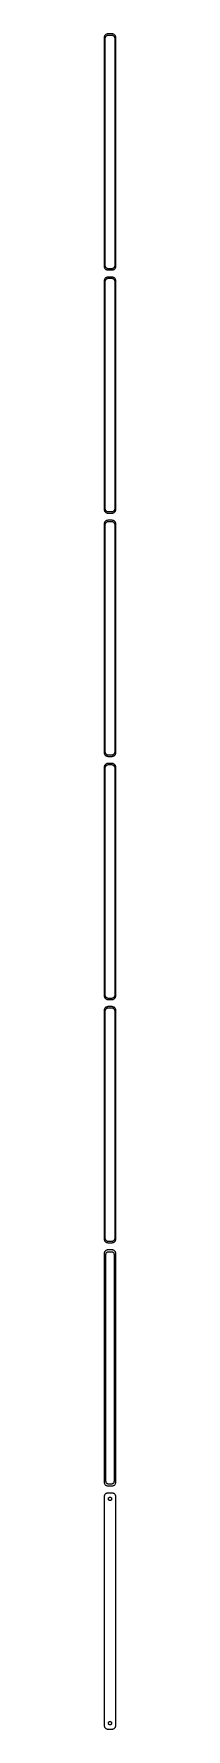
# Model space of a CAD drawing. Header units: metres. Extents: x -8 to 8, y 4485 to 9111.
# Drawn here: x -8 to 8, y 4485 to 6639 of the extents above; entities that cross this region are included whole.
import ezdxf

# ---------------------------------------------------------------- set-up
doc = ezdxf.new("R2010")
doc.units = ezdxf.units.M

msp = doc.modelspace()

# ---------------------------------------------------------------- linework, layer by layer
for p, q in [((-7.46057, 6634.63), (-7.5, 6634)), ((-7.34291, 6635.24), (-7.46057, 6634.63)), ((-7.14888, 6635.84), (-7.34291, 6635.24)), ((-6.88153, 6636.41), (-7.14888, 6635.84)), ((-6.54507, 6636.94), (-6.88153, 6636.41)), ((-6.14484, 6637.42), (-6.54507, 6636.94)), ((-5.68712, 6637.85), (-6.14484, 6637.42)), ((-5.96844, 6634), (-5.87433, 6634.49)), ((-5.87433, 6634.49), (-5.7191, 6634.97)), ((-5.7191, 6634.97), (-5.50522, 6635.43)), ((-5.17912, 6638.22), (-5.68712, 6637.85)), ((-5.50522, 6635.43), (-5.23605, 6635.85)), ((-5.23605, 6635.85), (-4.91586, 6636.24)), ((-4.62889, 6638.52), (-5.17912, 6638.22)), ((-4.91586, 6636.24), (-4.54968, 6636.58)), ((-4.04507, 6638.76), (-4.62889, 6638.52)), ((-4.54968, 6636.58), (-4.1433, 6636.88)), ((-4.1433, 6636.88), (-3.70311, 6637.12)), ((-3.4369, 6638.91), (-4.04507, 6638.76)), ((-3.70311, 6637.12), (-3.23605, 6637.3)), ((-2.81395, 6638.99), (-3.4369, 6638.91)), ((-3.23605, 6637.3), (-2.74951, 6637.43)), ((2.81395, 6638.99), (-2.81395, 6638.99)), ((-2.74951, 6637.43), (-2.25116, 6637.49)), ((-2.25116, 6637.49), (2.25116, 6637.49)), ((2.25116, 6637.49), (2.74951, 6637.43)), ((2.74951, 6637.43), (3.23605, 6637.3)), ((3.4369, 6638.91), (2.81395, 6638.99)), ((3.23605, 6637.3), (3.70311, 6637.12)), ((4.04507, 6638.76), (3.4369, 6638.91)), ((3.70311, 6637.12), (4.1433, 6636.88)), ((4.62889, 6638.52), (4.04507, 6638.76)), ((4.1433, 6636.88), (4.54968, 6636.58)), ((4.54968, 6636.58), (4.91586, 6636.24)), ((5.17912, 6638.22), (4.62889, 6638.52)), ((4.91586, 6636.24), (5.23605, 6635.85)), ((5.68712, 6637.85), (5.17912, 6638.22)), ((5.23605, 6635.85), (5.50522, 6635.43)), ((5.50522, 6635.43), (5.7191, 6634.97)), ((6.14484, 6637.42), (5.68712, 6637.85)), ((5.7191, 6634.97), (5.87433, 6634.49)), ((5.87433, 6634.49), (5.96844, 6634)), ((6.54507, 6636.94), (6.14484, 6637.42)), ((6.88153, 6636.41), (6.54507, 6636.94)), ((7.14888, 6635.84), (6.88153, 6636.41)), ((7.34291, 6635.24), (7.14888, 6635.84)), ((7.46057, 6634.63), (7.34291, 6635.24)), ((7.5, 6634), (7.46057, 6634.63)), ((-7.5, 6634), (-7.5, 6344)), ((-6, 6633.5), (-5.96844, 6634)), ((-6, 6344.5), (-6, 6633.5)), ((5.96844, 6634), (6, 6633.5)), ((6, 6633.5), (6, 6344.5)), ((7.5, 6344), (7.5, 6634)), ((-7.5, 6344), (-7.46057, 6343.37)), ((-7.46057, 6343.37), (-7.34291, 6342.76)), ((-7.34291, 6342.76), (-7.14888, 6342.16)), ((-7.14888, 6342.16), (-6.88153, 6341.59)), ((-6.88153, 6341.59), (-6.54507, 6341.06)), ((-6.54507, 6341.06), (-6.14484, 6340.58)), ((-6.14484, 6340.58), (-5.68712, 6340.15)), ((-5.96844, 6344), (-6, 6344.5)), ((-5.87433, 6343.51), (-5.96844, 6344)), ((-5.7191, 6343.03), (-5.87433, 6343.51)), ((-5.50522, 6342.57), (-5.7191, 6343.03)), ((-5.68712, 6340.15), (-5.17912, 6339.78)), ((-5.23605, 6342.15), (-5.50522, 6342.57)), ((-4.91586, 6341.76), (-5.23605, 6342.15)), ((-5.17912, 6339.78), (-4.62889, 6339.48)), ((-4.54968, 6341.42), (-4.91586, 6341.76)), ((-4.62889, 6339.48), (-4.04507, 6339.24)), ((-4.1433, 6341.12), (-4.54968, 6341.42)), ((-3.70311, 6340.88), (-4.1433, 6341.12)), ((-4.04507, 6339.24), (-3.4369, 6339.09)), ((-3.23605, 6340.7), (-3.70311, 6340.88)), ((-3.4369, 6339.09), (-2.81395, 6339.01)), ((-2.74951, 6340.57), (-3.23605, 6340.7)), ((-2.81395, 6339.01), (2.81395, 6339.01)), ((-2.25116, 6340.51), (-2.74951, 6340.57)), ((2.25116, 6340.51), (-2.25116, 6340.51)), ((2.74951, 6340.57), (2.25116, 6340.51)), ((3.23605, 6340.7), (2.74951, 6340.57)), ((2.81395, 6339.01), (3.4369, 6339.09)), ((3.70311, 6340.88), (3.23605, 6340.7)), ((3.4369, 6339.09), (4.04507, 6339.24)), ((4.1433, 6341.12), (3.70311, 6340.88)), ((4.04507, 6339.24), (4.62889, 6339.48)), ((4.54968, 6341.42), (4.1433, 6341.12)), ((4.91586, 6341.76), (4.54968, 6341.42)), ((4.62889, 6339.48), (5.17912, 6339.78)), ((5.23605, 6342.15), (4.91586, 6341.76)), ((5.17912, 6339.78), (5.68712, 6340.15)), ((5.50522, 6342.57), (5.23605, 6342.15)), ((5.7191, 6343.03), (5.50522, 6342.57)), ((5.68712, 6340.15), (6.14484, 6340.58)), ((5.87433, 6343.51), (5.7191, 6343.03)), ((5.96844, 6344), (5.87433, 6343.51)), ((6, 6344.5), (5.96844, 6344)), ((6.14484, 6340.58), (6.54507, 6341.06)), ((6.54507, 6341.06), (6.88153, 6341.59)), ((6.88153, 6341.59), (7.14888, 6342.16)), ((7.14888, 6342.16), (7.34291, 6342.76)), ((7.34291, 6342.76), (7.46057, 6343.37)), ((7.46057, 6343.37), (7.5, 6344)), ((-7.46057, 6325.63), (-7.5, 6325)), ((-7.5, 6325), (-7.5, 6035)), ((-7.34291, 6326.24), (-7.46057, 6325.63)), ((-7.14888, 6326.84), (-7.34291, 6326.24)), ((-6.88153, 6327.41), (-7.14888, 6326.84)), ((-6.54507, 6327.94), (-6.88153, 6327.41)), ((-6.14484, 6328.42), (-6.54507, 6327.94)), ((-5.68712, 6328.85), (-6.14484, 6328.42)), ((-6, 6324.5), (-5.96844, 6325)), ((-6, 6035.5), (-6, 6324.5)), ((-5.96844, 6325), (-5.87433, 6325.49)), ((-5.87433, 6325.49), (-5.7191, 6325.97)), ((-5.7191, 6325.97), (-5.50522, 6326.43)), ((-5.17912, 6329.22), (-5.68712, 6328.85)), ((-5.50522, 6326.43), (-5.23605, 6326.85)), ((-5.23605, 6326.85), (-4.91586, 6327.24)), ((-4.62889, 6329.52), (-5.17912, 6329.22)), ((-4.91586, 6327.24), (-4.54968, 6327.58)), ((-4.04507, 6329.76), (-4.62889, 6329.52)), ((-4.54968, 6327.58), (-4.1433, 6327.88)), ((-4.1433, 6327.88), (-3.70311, 6328.12)), ((-3.4369, 6329.91), (-4.04507, 6329.76)), ((-3.70311, 6328.12), (-3.23605, 6328.3)), ((-2.81395, 6329.99), (-3.4369, 6329.91)), ((-3.23605, 6328.3), (-2.74951, 6328.43)), ((2.81395, 6329.99), (-2.81395, 6329.99)), ((-2.74951, 6328.43), (-2.25116, 6328.49)), ((-2.25116, 6328.49), (2.25116, 6328.49)), ((2.25116, 6328.49), (2.74951, 6328.43)), ((2.74951, 6328.43), (3.23605, 6328.3)), ((3.4369, 6329.91), (2.81395, 6329.99)), ((3.23605, 6328.3), (3.70311, 6328.12)), ((4.04507, 6329.76), (3.4369, 6329.91)), ((3.70311, 6328.12), (4.1433, 6327.88)), ((4.62889, 6329.52), (4.04507, 6329.76)), ((4.1433, 6327.88), (4.54968, 6327.58)), ((4.54968, 6327.58), (4.91586, 6327.24)), ((5.17912, 6329.22), (4.62889, 6329.52)), ((4.91586, 6327.24), (5.23605, 6326.85)), ((5.68712, 6328.85), (5.17912, 6329.22)), ((5.23605, 6326.85), (5.50522, 6326.43)), ((5.50522, 6326.43), (5.7191, 6325.97)), ((6.14484, 6328.42), (5.68712, 6328.85)), ((5.7191, 6325.97), (5.87433, 6325.49)), ((5.87433, 6325.49), (5.96844, 6325)), ((5.96844, 6325), (6, 6324.5)), ((6, 6324.5), (6, 6035.5)), ((6.54507, 6327.94), (6.14484, 6328.42)), ((6.88153, 6327.41), (6.54507, 6327.94)), ((7.14888, 6326.84), (6.88153, 6327.41)), ((7.34291, 6326.24), (7.14888, 6326.84)), ((7.46057, 6325.63), (7.34291, 6326.24)), ((7.5, 6325), (7.46057, 6325.63)), ((7.5, 6035), (7.5, 6325)), ((-7.5, 6035), (-7.46057, 6034.37)), ((-7.46057, 6034.37), (-7.34291, 6033.76)), ((-7.34291, 6033.76), (-7.14888, 6033.16)), ((-7.14888, 6033.16), (-6.88153, 6032.59)), ((-6.88153, 6032.59), (-6.54507, 6032.06)), ((-6.54507, 6032.06), (-6.14484, 6031.58)), ((-6.14484, 6031.58), (-5.68712, 6031.15)), ((-5.96844, 6035), (-6, 6035.5)), ((-5.87433, 6034.51), (-5.96844, 6035)), ((-5.7191, 6034.03), (-5.87433, 6034.51)), ((-5.50522, 6033.57), (-5.7191, 6034.03)), ((-5.68712, 6031.15), (-5.17912, 6030.78)), ((-5.23605, 6033.15), (-5.50522, 6033.57)), ((-4.91586, 6032.76), (-5.23605, 6033.15)), ((-4.54968, 6032.42), (-4.91586, 6032.76)), ((-4.1433, 6032.12), (-4.54968, 6032.42)), ((-3.70311, 6031.88), (-4.1433, 6032.12)), ((-3.23605, 6031.7), (-3.70311, 6031.88)), ((-2.74951, 6031.57), (-3.23605, 6031.7)), ((-2.25116, 6031.51), (-2.74951, 6031.57)), ((2.25116, 6031.51), (-2.25116, 6031.51)), ((2.74951, 6031.57), (2.25116, 6031.51)), ((3.23605, 6031.7), (2.74951, 6031.57)), ((3.70311, 6031.88), (3.23605, 6031.7)), ((4.1433, 6032.12), (3.70311, 6031.88)), ((4.54968, 6032.42), (4.1433, 6032.12)), ((4.91586, 6032.76), (4.54968, 6032.42)), ((5.23605, 6033.15), (4.91586, 6032.76)), ((5.17912, 6030.78), (5.68712, 6031.15)), ((5.50522, 6033.57), (5.23605, 6033.15)), ((5.7191, 6034.03), (5.50522, 6033.57)), ((5.68712, 6031.15), (6.14484, 6031.58)), ((5.87433, 6034.51), (5.7191, 6034.03)), ((5.96844, 6035), (5.87433, 6034.51)), ((6, 6035.5), (5.96844, 6035)), ((6.14484, 6031.58), (6.54507, 6032.06)), ((6.54507, 6032.06), (6.88153, 6032.59)), ((6.88153, 6032.59), (7.14888, 6033.16)), ((7.14888, 6033.16), (7.34291, 6033.76)), ((7.34291, 6033.76), (7.46057, 6034.37)), ((7.46057, 6034.37), (7.5, 6035)), ((-7.46057, 6016.63), (-7.5, 6016)), ((-7.5, 6016), (-7.5, 5726)), ((-7.34291, 6017.24), (-7.46057, 6016.63)), ((-7.14888, 6017.84), (-7.34291, 6017.24)), ((-6.88153, 6018.41), (-7.14888, 6017.84)), ((-6.54507, 6018.94), (-6.88153, 6018.41)), ((-6.14484, 6019.42), (-6.54507, 6018.94)), ((-5.68712, 6019.85), (-6.14484, 6019.42)), ((-6, 6015.5), (-5.96844, 6016)), ((-6, 5726.5), (-6, 6015.5)), ((-5.96844, 6016), (-5.87433, 6016.49)), ((-5.87433, 6016.49), (-5.7191, 6016.97)), ((-5.7191, 6016.97), (-5.50522, 6017.43)), ((-5.17912, 6020.22), (-5.68712, 6019.85)), ((-5.50522, 6017.43), (-5.23605, 6017.85)), ((-5.23605, 6017.85), (-4.91586, 6018.24)), ((-5.17912, 6030.78), (-4.62889, 6030.48)), ((-4.62889, 6020.52), (-5.17912, 6020.22)), ((-4.91586, 6018.24), (-4.54968, 6018.58)), ((-4.62889, 6030.48), (-4.04507, 6030.24)), ((-4.04507, 6020.76), (-4.62889, 6020.52)), ((-4.54968, 6018.58), (-4.1433, 6018.88)), ((-4.1433, 6018.88), (-3.70311, 6019.12)), ((-4.04507, 6030.24), (-3.4369, 6030.09)), ((-3.4369, 6020.91), (-4.04507, 6020.76)), ((-3.70311, 6019.12), (-3.23605, 6019.3)), ((-3.4369, 6030.09), (-2.81395, 6030.01)), ((-2.81395, 6020.99), (-3.4369, 6020.91)), ((-3.23605, 6019.3), (-2.74951, 6019.43)), ((-2.81395, 6030.01), (2.81395, 6030.01)), ((2.81395, 6020.99), (-2.81395, 6020.99)), ((-2.74951, 6019.43), (-2.25116, 6019.49)), ((-2.25116, 6019.49), (2.25116, 6019.49)), ((2.25116, 6019.49), (2.74951, 6019.43)), ((2.74951, 6019.43), (3.23605, 6019.3)), ((2.81395, 6030.01), (3.4369, 6030.09)), ((3.4369, 6020.91), (2.81395, 6020.99)), ((3.23605, 6019.3), (3.70311, 6019.12)), ((3.4369, 6030.09), (4.04507, 6030.24)), ((4.04507, 6020.76), (3.4369, 6020.91)), ((3.70311, 6019.12), (4.1433, 6018.88)), ((4.04507, 6030.24), (4.62889, 6030.48)), ((4.62889, 6020.52), (4.04507, 6020.76)), ((4.1433, 6018.88), (4.54968, 6018.58)), ((4.54968, 6018.58), (4.91586, 6018.24)), ((4.62889, 6030.48), (5.17912, 6030.78)), ((5.17912, 6020.22), (4.62889, 6020.52)), ((4.91586, 6018.24), (5.23605, 6017.85)), ((5.68712, 6019.85), (5.17912, 6020.22)), ((5.23605, 6017.85), (5.50522, 6017.43)), ((5.50522, 6017.43), (5.7191, 6016.97)), ((6.14484, 6019.42), (5.68712, 6019.85)), ((5.7191, 6016.97), (5.87433, 6016.49)), ((5.87433, 6016.49), (5.96844, 6016)), ((5.96844, 6016), (6, 6015.5)), ((6, 6015.5), (6, 5726.5)), ((6.54507, 6018.94), (6.14484, 6019.42)), ((6.88153, 6018.41), (6.54507, 6018.94)), ((7.14888, 6017.84), (6.88153, 6018.41)), ((7.34291, 6017.24), (7.14888, 6017.84)), ((7.46057, 6016.63), (7.34291, 6017.24)), ((7.5, 6016), (7.46057, 6016.63)), ((7.5, 5726), (7.5, 6016)), ((-7.5, 5726), (-7.46057, 5725.37)), ((-7.46057, 5725.37), (-7.34291, 5724.76)), ((-7.34291, 5708.24), (-7.46057, 5707.63)), ((-7.34291, 5724.76), (-7.14888, 5724.16)), ((-7.14888, 5708.84), (-7.34291, 5708.24)), ((-7.14888, 5724.16), (-6.88153, 5723.59)), ((-6.88153, 5709.41), (-7.14888, 5708.84)), ((-6.88153, 5723.59), (-6.54507, 5723.06)), ((-6.54507, 5709.94), (-6.88153, 5709.41)), ((-6.54507, 5723.06), (-6.14484, 5722.58)), ((-6.14484, 5710.42), (-6.54507, 5709.94)), ((-6.14484, 5722.58), (-5.68712, 5722.15)), ((-5.68712, 5710.85), (-6.14484, 5710.42)), ((-5.96844, 5726), (-6, 5726.5)), ((-5.87433, 5725.51), (-5.96844, 5726)), ((-5.7191, 5725.03), (-5.87433, 5725.51)), ((-5.50522, 5724.57), (-5.7191, 5725.03)), ((-5.7191, 5707.97), (-5.50522, 5708.43)), ((-5.68712, 5722.15), (-5.17912, 5721.78)), ((-5.17912, 5711.22), (-5.68712, 5710.85)), ((-5.23605, 5724.15), (-5.50522, 5724.57)), ((-5.50522, 5708.43), (-5.23605, 5708.85)), ((-4.91586, 5723.76), (-5.23605, 5724.15)), ((-5.23605, 5708.85), (-4.91586, 5709.24)), ((-5.17912, 5721.78), (-4.62889, 5721.48)), ((-4.62889, 5711.52), (-5.17912, 5711.22)), ((-4.54968, 5723.42), (-4.91586, 5723.76)), ((-4.91586, 5709.24), (-4.54968, 5709.58)), ((-4.62889, 5721.48), (-4.04507, 5721.24)), ((-4.04507, 5711.76), (-4.62889, 5711.52)), ((-4.1433, 5723.12), (-4.54968, 5723.42)), ((-4.54968, 5709.58), (-4.1433, 5709.88)), ((-3.70311, 5722.88), (-4.1433, 5723.12)), ((-4.1433, 5709.88), (-3.70311, 5710.12)), ((-4.04507, 5721.24), (-3.4369, 5721.09)), ((-3.4369, 5711.91), (-4.04507, 5711.76)), ((-3.23605, 5722.7), (-3.70311, 5722.88)), ((-3.70311, 5710.12), (-3.23605, 5710.3)), ((-3.4369, 5721.09), (-2.81395, 5721.01)), ((-2.81395, 5711.99), (-3.4369, 5711.91)), ((-2.74951, 5722.57), (-3.23605, 5722.7)), ((-3.23605, 5710.3), (-2.74951, 5710.43)), ((-2.81395, 5721.01), (2.81395, 5721.01)), ((2.81395, 5711.99), (-2.81395, 5711.99)), ((-2.25116, 5722.51), (-2.74951, 5722.57)), ((-2.74951, 5710.43), (-2.25116, 5710.49)), ((2.25116, 5722.51), (-2.25116, 5722.51)), ((-2.25116, 5710.49), (2.25116, 5710.49)), ((2.74951, 5722.57), (2.25116, 5722.51)), ((2.25116, 5710.49), (2.74951, 5710.43)), ((3.23605, 5722.7), (2.74951, 5722.57)), ((2.74951, 5710.43), (3.23605, 5710.3)), ((2.81395, 5721.01), (3.4369, 5721.09)), ((3.4369, 5711.91), (2.81395, 5711.99)), ((3.70311, 5722.88), (3.23605, 5722.7)), ((3.23605, 5710.3), (3.70311, 5710.12)), ((3.4369, 5721.09), (4.04507, 5721.24)), ((4.04507, 5711.76), (3.4369, 5711.91)), ((4.1433, 5723.12), (3.70311, 5722.88)), ((3.70311, 5710.12), (4.1433, 5709.88)), ((4.04507, 5721.24), (4.62889, 5721.48)), ((4.62889, 5711.52), (4.04507, 5711.76)), ((4.54968, 5723.42), (4.1433, 5723.12)), ((4.1433, 5709.88), (4.54968, 5709.58)), ((4.91586, 5723.76), (4.54968, 5723.42)), ((4.54968, 5709.58), (4.91586, 5709.24)), ((4.62889, 5721.48), (5.17912, 5721.78)), ((5.17912, 5711.22), (4.62889, 5711.52)), ((5.23605, 5724.15), (4.91586, 5723.76)), ((4.91586, 5709.24), (5.23605, 5708.85)), ((5.17912, 5721.78), (5.68712, 5722.15)), ((5.68712, 5710.85), (5.17912, 5711.22)), ((5.50522, 5724.57), (5.23605, 5724.15)), ((5.23605, 5708.85), (5.50522, 5708.43)), ((5.7191, 5725.03), (5.50522, 5724.57)), ((5.50522, 5708.43), (5.7191, 5707.97)), ((5.68712, 5722.15), (6.14484, 5722.58)), ((6.14484, 5710.42), (5.68712, 5710.85)), ((5.87433, 5725.51), (5.7191, 5725.03)), ((5.96844, 5726), (5.87433, 5725.51)), ((6, 5726.5), (5.96844, 5726)), ((6.14484, 5722.58), (6.54507, 5723.06)), ((6.54507, 5709.94), (6.14484, 5710.42)), ((6.54507, 5723.06), (6.88153, 5723.59)), ((6.88153, 5709.41), (6.54507, 5709.94)), ((6.88153, 5723.59), (7.14888, 5724.16)), ((7.14888, 5708.84), (6.88153, 5709.41)), ((7.14888, 5724.16), (7.34291, 5724.76)), ((7.34291, 5708.24), (7.14888, 5708.84)), ((7.34291, 5724.76), (7.46057, 5725.37)), ((7.46057, 5707.63), (7.34291, 5708.24)), ((7.46057, 5725.37), (7.5, 5726)), ((-7.46057, 5707.63), (-7.5, 5707)), ((-7.5, 5707), (-7.5, 5417)), ((-6, 5706.5), (-5.96844, 5707)), ((-6, 5417.5), (-6, 5706.5)), ((-5.96844, 5707), (-5.87433, 5707.49)), ((-5.87433, 5707.49), (-5.7191, 5707.97)), ((5.7191, 5707.97), (5.87433, 5707.49)), ((5.87433, 5707.49), (5.96844, 5707)), ((5.96844, 5707), (6, 5706.5)), ((6, 5706.5), (6, 5417.5)), ((7.5, 5707), (7.46057, 5707.63)), ((7.5, 5417), (7.5, 5707)), ((-7.5, 5417), (-7.46057, 5416.37)), ((-7.46057, 5416.37), (-7.34291, 5415.76)), ((-7.34291, 5415.76), (-7.14888, 5415.16)), ((-7.14888, 5415.16), (-6.88153, 5414.59)), ((-6.88153, 5414.59), (-6.54507, 5414.06)), ((-6.54507, 5414.06), (-6.14484, 5413.58)), ((-6.14484, 5413.58), (-5.68712, 5413.15)), ((-5.96844, 5417), (-6, 5417.5)), ((-5.87433, 5416.51), (-5.96844, 5417)), ((-5.7191, 5416.03), (-5.87433, 5416.51)), ((-5.50522, 5415.57), (-5.7191, 5416.03)), ((-5.68712, 5413.15), (-5.17912, 5412.78)), ((-5.23605, 5415.15), (-5.50522, 5415.57)), ((-4.91586, 5414.76), (-5.23605, 5415.15)), ((-5.17912, 5412.78), (-4.62889, 5412.48)), ((-4.54968, 5414.42), (-4.91586, 5414.76)), ((-4.62889, 5412.48), (-4.04507, 5412.24)), ((-4.1433, 5414.12), (-4.54968, 5414.42)), ((-3.70311, 5413.88), (-4.1433, 5414.12)), ((-4.04507, 5412.24), (-3.4369, 5412.09)), ((-3.23605, 5413.7), (-3.70311, 5413.88)), ((-3.4369, 5412.09), (-2.81395, 5412.01)), ((-2.74951, 5413.57), (-3.23605, 5413.7)), ((-2.81395, 5412.01), (2.81395, 5412.01)), ((-2.25116, 5413.51), (-2.74951, 5413.57)), ((2.25116, 5413.51), (-2.25116, 5413.51)), ((2.74951, 5413.57), (2.25116, 5413.51)), ((3.23605, 5413.7), (2.74951, 5413.57)), ((2.81395, 5412.01), (3.4369, 5412.09)), ((3.70311, 5413.88), (3.23605, 5413.7)), ((3.4369, 5412.09), (4.04507, 5412.24)), ((4.1433, 5414.12), (3.70311, 5413.88)), ((4.04507, 5412.24), (4.62889, 5412.48)), ((4.54968, 5414.42), (4.1433, 5414.12)), ((4.91586, 5414.76), (4.54968, 5414.42)), ((4.62889, 5412.48), (5.17912, 5412.78)), ((5.23605, 5415.15), (4.91586, 5414.76)), ((5.17912, 5412.78), (5.68712, 5413.15)), ((5.50522, 5415.57), (5.23605, 5415.15)), ((5.7191, 5416.03), (5.50522, 5415.57)), ((5.68712, 5413.15), (6.14484, 5413.58)), ((5.87433, 5416.51), (5.7191, 5416.03)), ((5.96844, 5417), (5.87433, 5416.51)), ((6, 5417.5), (5.96844, 5417)), ((6.14484, 5413.58), (6.54507, 5414.06)), ((6.54507, 5414.06), (6.88153, 5414.59)), ((6.88153, 5414.59), (7.14888, 5415.16)), ((7.14888, 5415.16), (7.34291, 5415.76)), ((7.34291, 5415.76), (7.46057, 5416.37)), ((7.46057, 5416.37), (7.5, 5417)), ((-7.46057, 5398.63), (-7.5, 5398)), ((-7.5, 5398), (-7.5, 5108)), ((-7.34291, 5399.24), (-7.46057, 5398.63)), ((-7.14888, 5399.84), (-7.34291, 5399.24)), ((-6.88153, 5400.41), (-7.14888, 5399.84)), ((-6.54507, 5400.94), (-6.88153, 5400.41)), ((-6.14484, 5401.42), (-6.54507, 5400.94)), ((-5.68712, 5401.85), (-6.14484, 5401.42)), ((-6, 5397.5), (-5.96844, 5398)), ((-6, 5108.5), (-6, 5397.5)), ((-5.96844, 5398), (-5.87433, 5398.49)), ((-5.87433, 5398.49), (-5.7191, 5398.97)), ((-5.7191, 5398.97), (-5.50522, 5399.43)), ((-5.17912, 5402.22), (-5.68712, 5401.85)), ((-5.50522, 5399.43), (-5.23605, 5399.85)), ((-5.23605, 5399.85), (-4.91586, 5400.24)), ((-4.62889, 5402.52), (-5.17912, 5402.22)), ((-4.91586, 5400.24), (-4.54968, 5400.58)), ((-4.04507, 5402.76), (-4.62889, 5402.52)), ((-4.54968, 5400.58), (-4.1433, 5400.88)), ((-4.1433, 5400.88), (-3.70311, 5401.12)), ((-3.4369, 5402.91), (-4.04507, 5402.76)), ((-3.70311, 5401.12), (-3.23605, 5401.3)), ((-2.81395, 5402.99), (-3.4369, 5402.91)), ((-3.23605, 5401.3), (-2.74951, 5401.43)), ((2.81395, 5402.99), (-2.81395, 5402.99)), ((-2.74951, 5401.43), (-2.25116, 5401.49)), ((-2.25116, 5401.49), (2.25116, 5401.49)), ((2.25116, 5401.49), (2.74951, 5401.43)), ((2.74951, 5401.43), (3.23605, 5401.3)), ((3.4369, 5402.91), (2.81395, 5402.99)), ((3.23605, 5401.3), (3.70311, 5401.12)), ((4.04507, 5402.76), (3.4369, 5402.91)), ((3.70311, 5401.12), (4.1433, 5400.88)), ((4.62889, 5402.52), (4.04507, 5402.76)), ((4.1433, 5400.88), (4.54968, 5400.58)), ((4.54968, 5400.58), (4.91586, 5400.24)), ((5.17912, 5402.22), (4.62889, 5402.52)), ((4.91586, 5400.24), (5.23605, 5399.85)), ((5.68712, 5401.85), (5.17912, 5402.22)), ((5.23605, 5399.85), (5.50522, 5399.43)), ((5.50522, 5399.43), (5.7191, 5398.97)), ((6.14484, 5401.42), (5.68712, 5401.85)), ((5.7191, 5398.97), (5.87433, 5398.49)), ((5.87433, 5398.49), (5.96844, 5398)), ((5.96844, 5398), (6, 5397.5)), ((6, 5397.5), (6, 5108.5)), ((6.54507, 5400.94), (6.14484, 5401.42)), ((6.88153, 5400.41), (6.54507, 5400.94)), ((7.14888, 5399.84), (6.88153, 5400.41)), ((7.34291, 5399.24), (7.14888, 5399.84)), ((7.46057, 5398.63), (7.34291, 5399.24)), ((7.5, 5398), (7.46057, 5398.63)), ((7.5, 5108), (7.5, 5398)), ((-7.5, 5108), (-7.46057, 5107.37)), ((-7.46057, 5107.37), (-7.34291, 5106.76)), ((-7.34291, 5106.76), (-7.14888, 5106.16)), ((-7.14888, 5106.16), (-6.88153, 5105.59)), ((-6.88153, 5105.59), (-6.54507, 5105.06)), ((-6.54507, 5105.06), (-6.14484, 5104.58)), ((-5.96844, 5108), (-6, 5108.5)), ((-5.87433, 5107.51), (-5.96844, 5108)), ((-5.7191, 5107.03), (-5.87433, 5107.51)), ((-5.50522, 5106.57), (-5.7191, 5107.03)), ((-5.23605, 5106.15), (-5.50522, 5106.57)), ((-4.91586, 5105.76), (-5.23605, 5106.15)), ((-4.54968, 5105.42), (-4.91586, 5105.76)), ((-4.1433, 5105.12), (-4.54968, 5105.42)), ((-3.70311, 5104.88), (-4.1433, 5105.12)), ((4.1433, 5105.12), (3.70311, 5104.88)), ((4.54968, 5105.42), (4.1433, 5105.12)), ((4.91586, 5105.76), (4.54968, 5105.42)), ((5.23605, 5106.15), (4.91586, 5105.76)), ((5.50522, 5106.57), (5.23605, 5106.15)), ((5.7191, 5107.03), (5.50522, 5106.57)), ((5.87433, 5107.51), (5.7191, 5107.03)), ((5.96844, 5108), (5.87433, 5107.51)), ((6, 5108.5), (5.96844, 5108)), ((6.14484, 5104.58), (6.54507, 5105.06)), ((6.54507, 5105.06), (6.88153, 5105.59)), ((6.88153, 5105.59), (7.14888, 5106.16)), ((7.14888, 5106.16), (7.34291, 5106.76)), ((7.34291, 5106.76), (7.46057, 5107.37)), ((7.46057, 5107.37), (7.5, 5108)), ((-7.46057, 5089.63), (-7.5, 5089)), ((-7.5, 5089), (-7.5, 4799)), ((-7.34291, 5090.24), (-7.46057, 5089.63)), ((-7.14888, 5090.84), (-7.34291, 5090.24)), ((-6.88153, 5091.41), (-7.14888, 5090.84)), ((-6.54507, 5091.94), (-6.88153, 5091.41)), ((-6.14484, 5092.42), (-6.54507, 5091.94)), ((-6.14484, 5104.58), (-5.68712, 5104.15)), ((-5.68712, 5092.85), (-6.14484, 5092.42)), ((-5.68712, 5104.15), (-5.17912, 5103.78)), ((-5.17912, 5093.22), (-5.68712, 5092.85)), ((-5.17912, 5103.78), (-4.62889, 5103.48)), ((-4.62889, 5093.52), (-5.17912, 5093.22)), ((-5.11292, 5088.5), (-5.08836, 5088.89)), ((-5.11292, 4799.5), (-5.11292, 5088.5)), ((-5.08836, 5088.89), (-5.01512, 5089.27)), ((-5.01512, 5089.27), (-4.89432, 5089.65)), ((-4.89432, 5089.65), (-4.72786, 5090)), ((-4.72786, 5090), (-4.5184, 5090.33)), ((-4.62889, 5103.48), (-4.04507, 5103.24)), ((-4.04507, 5093.76), (-4.62889, 5093.52)), ((-4.5184, 5090.33), (-4.26921, 5090.63)), ((-4.26921, 5090.63), (-3.98424, 5090.9)), ((-4.04507, 5103.24), (-3.4369, 5103.09)), ((-3.4369, 5093.91), (-4.04507, 5093.76)), ((-3.98424, 5090.9), (-3.66798, 5091.13)), ((-3.23605, 5104.7), (-3.70311, 5104.88)), ((-3.66798, 5091.13), (-3.32541, 5091.32)), ((-3.4369, 5103.09), (-2.81395, 5103.01)), ((-2.81395, 5093.99), (-3.4369, 5093.91)), ((-3.32541, 5091.32), (-2.96194, 5091.46)), ((-2.74951, 5104.57), (-3.23605, 5104.7)), ((-2.96194, 5091.46), (-2.5833, 5091.56)), ((-2.81395, 5103.01), (2.81395, 5103.01)), ((2.81395, 5093.99), (-2.81395, 5093.99)), ((-2.25116, 5104.51), (-2.74951, 5104.57)), ((-2.5833, 5091.56), (-2.19545, 5091.61)), ((2.25116, 5104.51), (-2.25116, 5104.51)), ((-2.19545, 5091.61), (2.19545, 5091.61)), ((2.19545, 5091.61), (2.5833, 5091.56)), ((2.74951, 5104.57), (2.25116, 5104.51)), ((2.5833, 5091.56), (2.96194, 5091.46)), ((3.23605, 5104.7), (2.74951, 5104.57)), ((2.81395, 5103.01), (3.4369, 5103.09)), ((3.4369, 5093.91), (2.81395, 5093.99)), ((2.96194, 5091.46), (3.32541, 5091.32)), ((3.70311, 5104.88), (3.23605, 5104.7)), ((3.32541, 5091.32), (3.66798, 5091.13)), ((3.4369, 5103.09), (4.04507, 5103.24)), ((4.04507, 5093.76), (3.4369, 5093.91)), ((3.66798, 5091.13), (3.98424, 5090.9)), ((3.98424, 5090.9), (4.26921, 5090.63)), ((4.04507, 5103.24), (4.62889, 5103.48)), ((4.62889, 5093.52), (4.04507, 5093.76)), ((4.26921, 5090.63), (4.5184, 5090.33)), ((4.5184, 5090.33), (4.72786, 5090)), ((4.62889, 5103.48), (5.17912, 5103.78)), ((5.17912, 5093.22), (4.62889, 5093.52)), ((4.72786, 5090), (4.89432, 5089.65)), ((4.89432, 5089.65), (5.01512, 5089.27)), ((5.01512, 5089.27), (5.08836, 5088.89)), ((5.08836, 5088.89), (5.11292, 5088.5)), ((5.11292, 5088.5), (5.11292, 4799.5)), ((5.17912, 5103.78), (5.68712, 5104.15)), ((5.68712, 5092.85), (5.17912, 5093.22)), ((5.68712, 5104.15), (6.14484, 5104.58)), ((6.14484, 5092.42), (5.68712, 5092.85)), ((6.54507, 5091.94), (6.14484, 5092.42)), ((6.88153, 5091.41), (6.54507, 5091.94)), ((7.14888, 5090.84), (6.88153, 5091.41)), ((7.34291, 5090.24), (7.14888, 5090.84)), ((7.46057, 5089.63), (7.34291, 5090.24)), ((7.5, 5089), (7.46057, 5089.63)), ((7.5, 4799), (7.5, 5089)), ((-7.5, 4799), (-7.46057, 4798.37)), ((-7.46057, 4798.37), (-7.34291, 4797.76)), ((-7.34291, 4797.76), (-7.14888, 4797.16)), ((-7.14888, 4781.84), (-7.34291, 4781.24)), ((-7.14888, 4797.16), (-6.88153, 4796.59)), ((-6.88153, 4782.41), (-7.14888, 4781.84)), ((-6.88153, 4796.59), (-6.54507, 4796.06)), ((-6.54507, 4782.94), (-6.88153, 4782.41)), ((-6.54507, 4796.06), (-6.14484, 4795.58)), ((-6.14484, 4783.42), (-6.54507, 4782.94)), ((-6.14484, 4795.58), (-5.68712, 4795.15)), ((-5.68712, 4783.85), (-6.14484, 4783.42)), ((-5.68712, 4795.15), (-5.17912, 4794.78)), ((-5.17912, 4784.22), (-5.68712, 4783.85)), ((-5.17912, 4794.78), (-4.62889, 4794.48)), ((-4.62889, 4784.52), (-5.17912, 4784.22)), ((-5.08836, 4799.11), (-5.11292, 4799.5)), ((-5.01512, 4798.73), (-5.08836, 4799.11)), ((-4.89432, 4798.35), (-5.01512, 4798.73)), ((-4.72786, 4798), (-4.89432, 4798.35)), ((-4.5184, 4797.67), (-4.72786, 4798)), ((-4.62889, 4794.48), (-4.04507, 4794.24)), ((-4.04507, 4784.76), (-4.62889, 4784.52)), ((-4.26921, 4797.37), (-4.5184, 4797.67)), ((-3.98424, 4797.1), (-4.26921, 4797.37)), ((-4.04507, 4794.24), (-3.4369, 4794.09)), ((-3.4369, 4784.91), (-4.04507, 4784.76)), ((-3.66798, 4796.87), (-3.98424, 4797.1)), ((-3.32541, 4796.68), (-3.66798, 4796.87)), ((-3.4369, 4794.09), (-2.81395, 4794.01)), ((-2.81395, 4784.99), (-3.4369, 4784.91)), ((-2.96194, 4796.54), (-3.32541, 4796.68)), ((-2.5833, 4796.44), (-2.96194, 4796.54)), ((-2.81395, 4794.01), (2.81395, 4794.01)), ((2.81395, 4784.99), (-2.81395, 4784.99)), ((-2.19545, 4796.39), (-2.5833, 4796.44)), ((2.19545, 4796.39), (-2.19545, 4796.39)), ((2.5833, 4796.44), (2.19545, 4796.39)), ((2.96194, 4796.54), (2.5833, 4796.44)), ((2.81395, 4794.01), (3.4369, 4794.09)), ((3.4369, 4784.91), (2.81395, 4784.99)), ((3.32541, 4796.68), (2.96194, 4796.54)), ((3.66798, 4796.87), (3.32541, 4796.68)), ((3.4369, 4794.09), (4.04507, 4794.24)), ((4.04507, 4784.76), (3.4369, 4784.91)), ((3.98424, 4797.1), (3.66798, 4796.87)), ((4.26921, 4797.37), (3.98424, 4797.1)), ((4.04507, 4794.24), (4.62889, 4794.48)), ((4.62889, 4784.52), (4.04507, 4784.76)), ((4.5184, 4797.67), (4.26921, 4797.37)), ((4.72786, 4798), (4.5184, 4797.67)), ((4.62889, 4794.48), (5.17912, 4794.78)), ((5.17912, 4784.22), (4.62889, 4784.52)), ((4.89432, 4798.35), (4.72786, 4798)), ((5.01512, 4798.73), (4.89432, 4798.35)), ((5.08836, 4799.11), (5.01512, 4798.73)), ((5.11292, 4799.5), (5.08836, 4799.11)), ((5.17912, 4794.78), (5.68712, 4795.15)), ((5.68712, 4783.85), (5.17912, 4784.22)), ((5.68712, 4795.15), (6.14484, 4795.58)), ((6.14484, 4783.42), (5.68712, 4783.85)), ((6.14484, 4795.58), (6.54507, 4796.06)), ((6.54507, 4782.94), (6.14484, 4783.42)), ((6.54507, 4796.06), (6.88153, 4796.59)), ((6.88153, 4782.41), (6.54507, 4782.94)), ((6.88153, 4796.59), (7.14888, 4797.16)), ((7.14888, 4781.84), (6.88153, 4782.41)), ((7.14888, 4797.16), (7.34291, 4797.76)), ((7.34291, 4781.24), (7.14888, 4781.84)), ((7.34291, 4797.76), (7.46057, 4798.37)), ((7.46057, 4798.37), (7.5, 4799)), ((-7.46057, 4780.63), (-7.5, 4780)), ((-7.5, 4780), (-7.5, 4490)), ((-7.34291, 4781.24), (-7.46057, 4780.63)), ((-2.13528, 4777.5), (-2.11845, 4777.77)), ((-2.11845, 4777.23), (-2.13528, 4777.5)), ((-2.11845, 4777.77), (-2.06821, 4778.03)), ((-2.06821, 4776.97), (-2.11845, 4777.23)), ((-2.06821, 4778.03), (-1.98534, 4778.29)), ((-1.98534, 4776.71), (-2.06821, 4776.97)), ((-1.98534, 4778.29), (-1.87117, 4778.53)), ((-1.87117, 4776.47), (-1.98534, 4776.71)), ((-1.87117, 4778.53), (-1.72748, 4778.76)), ((-1.72748, 4776.24), (-1.87117, 4776.47)), ((-1.72748, 4778.76), (-1.55655, 4778.96)), ((-1.55655, 4776.04), (-1.72748, 4776.24)), ((-1.55655, 4778.96), (-1.36108, 4779.15)), ((-1.36108, 4775.85), (-1.55655, 4776.04)), ((-1.36108, 4779.15), (-1.14413, 4779.3)), ((-1.14413, 4775.7), (-1.36108, 4775.85)), ((-1.14413, 4779.3), (-0.90915, 4779.43)), ((-0.90915, 4775.57), (-1.14413, 4775.7)), ((-0.90915, 4779.43), (-0.65984, 4779.53)), ((-0.65984, 4775.47), (-0.90915, 4775.57)), ((-0.65984, 4779.53), (-0.4001, 4779.6)), ((-0.4001, 4775.4), (-0.65984, 4775.47)), ((-0.4001, 4779.6), (-0.13406, 4779.63)), ((-0.13406, 4775.37), (-0.4001, 4775.4)), ((-0.13406, 4779.63), (0.13406, 4779.63)), ((0.13406, 4775.37), (-0.13406, 4775.37)), ((0.13406, 4779.63), (0.4001, 4779.6)), ((0.4001, 4775.4), (0.13406, 4775.37)), ((0.4001, 4779.6), (0.65984, 4779.53)), ((0.65984, 4775.47), (0.4001, 4775.4)), ((0.65984, 4779.53), (0.90915, 4779.43)), ((0.90915, 4775.57), (0.65984, 4775.47)), ((0.90915, 4779.43), (1.14413, 4779.3)), ((1.14413, 4775.7), (0.90915, 4775.57)), ((1.14413, 4779.3), (1.36108, 4779.15)), ((1.36108, 4775.85), (1.14413, 4775.7)), ((1.36108, 4779.15), (1.55655, 4778.96)), ((1.55655, 4776.04), (1.36108, 4775.85)), ((1.55655, 4778.96), (1.72748, 4778.76)), ((1.72748, 4776.24), (1.55655, 4776.04)), ((1.72748, 4778.76), (1.87117, 4778.53)), ((1.87117, 4776.47), (1.72748, 4776.24)), ((1.87117, 4778.53), (1.98534, 4778.29)), ((1.98534, 4776.71), (1.87117, 4776.47)), ((1.98534, 4778.29), (2.06821, 4778.03)), ((2.06821, 4776.97), (1.98534, 4776.71)), ((2.06821, 4778.03), (2.11845, 4777.77)), ((2.11845, 4777.23), (2.06821, 4776.97)), ((2.11845, 4777.77), (2.13528, 4777.5)), ((2.13528, 4777.5), (2.11845, 4777.23)), ((7.46057, 4780.63), (7.34291, 4781.24)), ((7.5, 4780), (7.46057, 4780.63)), ((7.5, 4490), (7.5, 4780)), ((-7.5, 4490), (-7.46057, 4489.37)), ((-7.46057, 4489.37), (-7.34291, 4488.76)), ((-7.34291, 4488.76), (-7.14888, 4488.16)), ((-7.14888, 4488.16), (-6.88153, 4487.59)), ((-6.88153, 4487.59), (-6.54507, 4487.06)), ((-6.54507, 4487.06), (-6.14484, 4486.58)), ((-6.14484, 4486.58), (-5.68712, 4486.15)), ((-5.68712, 4486.15), (-5.17912, 4485.78)), ((-5.17912, 4485.78), (-4.62889, 4485.48)), ((-4.62889, 4485.48), (-4.04507, 4485.24)), ((-4.04507, 4485.24), (-3.4369, 4485.09)), ((-3.4369, 4485.09), (-2.81395, 4485.01)), ((-2.81395, 4485.01), (2.81395, 4485.01)), ((-2.13528, 4492.5), (-2.11845, 4492.77)), ((-2.11845, 4492.23), (-2.13528, 4492.5)), ((-2.11845, 4492.77), (-2.06821, 4493.03)), ((-2.06821, 4491.97), (-2.11845, 4492.23)), ((-2.06821, 4493.03), (-1.98534, 4493.29)), ((-1.98534, 4491.71), (-2.06821, 4491.97)), ((-1.98534, 4493.29), (-1.87117, 4493.53)), ((-1.87117, 4491.47), (-1.98534, 4491.71)), ((-1.87117, 4493.53), (-1.72748, 4493.76)), ((-1.72748, 4491.24), (-1.87117, 4491.47)), ((-1.72748, 4493.76), (-1.55655, 4493.96)), ((-1.55655, 4491.04), (-1.72748, 4491.24)), ((-1.55655, 4493.96), (-1.36108, 4494.15)), ((-1.36108, 4490.85), (-1.55655, 4491.04)), ((-1.36108, 4494.15), (-1.14413, 4494.3)), ((-1.14413, 4490.7), (-1.36108, 4490.85)), ((-1.14413, 4494.3), (-0.90915, 4494.43)), ((-0.90915, 4490.57), (-1.14413, 4490.7)), ((-0.90915, 4494.43), (-0.65984, 4494.53)), ((-0.65984, 4490.47), (-0.90915, 4490.57)), ((-0.65984, 4494.53), (-0.4001, 4494.6)), ((-0.4001, 4490.4), (-0.65984, 4490.47)), ((-0.4001, 4494.6), (-0.13406, 4494.63)), ((-0.13406, 4490.37), (-0.4001, 4490.4)), ((-0.13406, 4494.63), (0.13406, 4494.63)), ((0.13406, 4490.37), (-0.13406, 4490.37)), ((0.13406, 4494.63), (0.4001, 4494.6)), ((0.4001, 4490.4), (0.13406, 4490.37)), ((0.4001, 4494.6), (0.65984, 4494.53)), ((0.65984, 4490.47), (0.4001, 4490.4)), ((0.65984, 4494.53), (0.90915, 4494.43)), ((0.90915, 4490.57), (0.65984, 4490.47)), ((0.90915, 4494.43), (1.14413, 4494.3)), ((1.14413, 4490.7), (0.90915, 4490.57)), ((1.14413, 4494.3), (1.36108, 4494.15)), ((1.36108, 4490.85), (1.14413, 4490.7)), ((1.36108, 4494.15), (1.55655, 4493.96)), ((1.55655, 4491.04), (1.36108, 4490.85)), ((1.55655, 4493.96), (1.72748, 4493.76)), ((1.72748, 4491.24), (1.55655, 4491.04)), ((1.72748, 4493.76), (1.87117, 4493.53)), ((1.87117, 4491.47), (1.72748, 4491.24)), ((1.87117, 4493.53), (1.98534, 4493.29)), ((1.98534, 4491.71), (1.87117, 4491.47)), ((1.98534, 4493.29), (2.06821, 4493.03)), ((2.06821, 4491.97), (1.98534, 4491.71)), ((2.06821, 4493.03), (2.11845, 4492.77)), ((2.11845, 4492.23), (2.06821, 4491.97)), ((2.11845, 4492.77), (2.13528, 4492.5)), ((2.13528, 4492.5), (2.11845, 4492.23)), ((2.81395, 4485.01), (3.4369, 4485.09)), ((3.4369, 4485.09), (4.04507, 4485.24)), ((4.04507, 4485.24), (4.62889, 4485.48)), ((4.62889, 4485.48), (5.17912, 4485.78)), ((5.17912, 4485.78), (5.68712, 4486.15)), ((5.68712, 4486.15), (6.14484, 4486.58)), ((6.14484, 4486.58), (6.54507, 4487.06)), ((6.54507, 4487.06), (6.88153, 4487.59)), ((6.88153, 4487.59), (7.14888, 4488.16)), ((7.14888, 4488.16), (7.34291, 4488.76)), ((7.34291, 4488.76), (7.46057, 4489.37)), ((7.46057, 4489.37), (7.5, 4490))]:
    msp.add_line(p, q)

doc.saveas('drawing.dxf')
